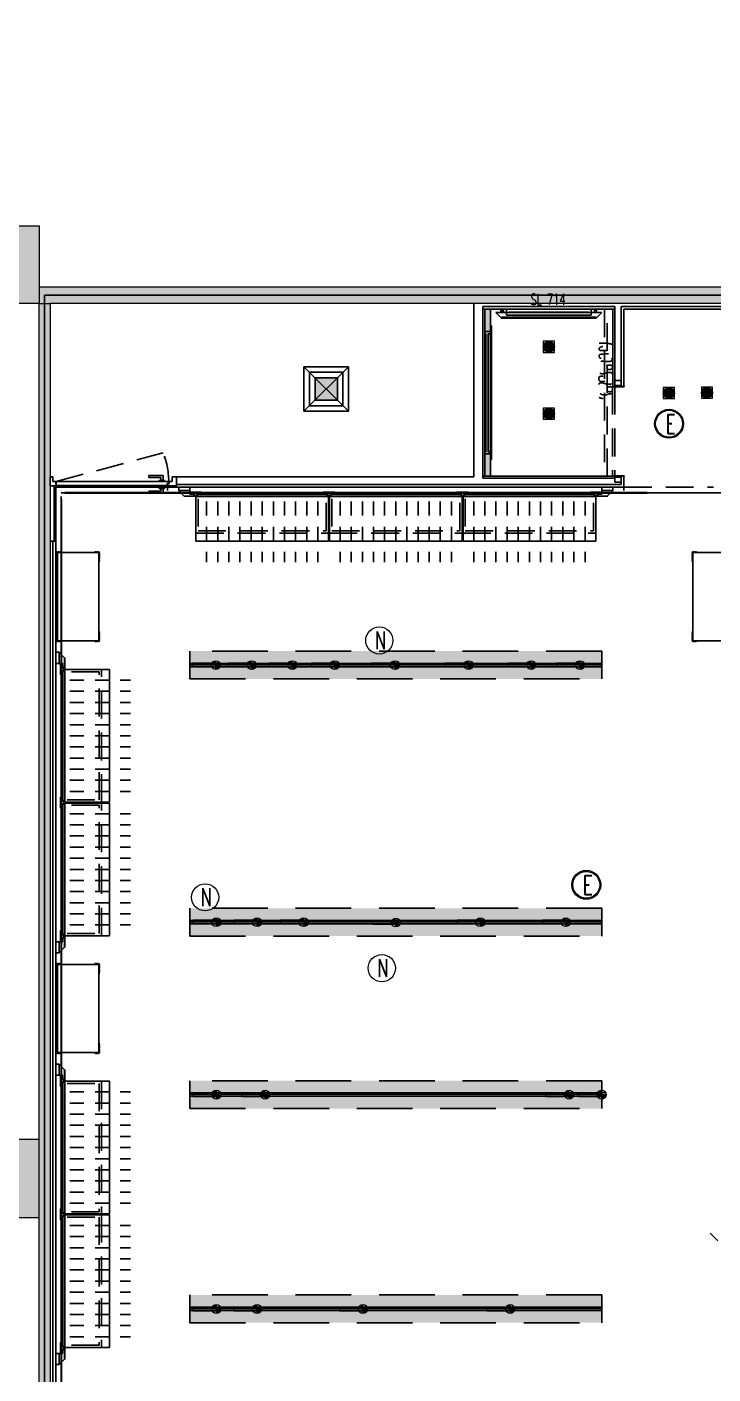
# Model space of a CAD drawing. Header units: millimetres. Extents: x 5896 to 6381, y 4295 to 4378.
# Drawn here: x 6093.37 to 6099.53, y 4301.59 to 4313.7 of the extents above; entities that cross this region are included whole.
import ezdxf

# ---------------------------------------------------------------- set-up
doc = ezdxf.new("R2010")
doc.units = ezdxf.units.MM
for name, pattern in [('DASHED', [0.75, 0.5, -0.25]), ('HIDDEN2', [0.1875, 0.125, -0.0625]), ('NASCOSTA', [0.375, 0.25, -0.125]), ('NASCOSTA2', [0.1875, 0.125, -0.0625]), ('PHANTOM2', [1.25, 0.625, -0.125, 0.125, -0.125, 0.125, -0.125]), ('PUNTO2', [0.125, 0, -0.125]), ('TRATTEGGIATA', [0.75, 0.5, -0.25])]:
    doc.linetypes.add(name, pattern=pattern)
for name, color, linetype in [('ax-arredo piani', 2, 'Continuous'), ('ax-arredo proiezioni', 1, 'NASCOSTA'), ('ax-arredo sez', 6, 'Continuous'), ('AX-proiez vestiti', 1, 'NASCOSTA2'), ('MERCHANDISING', 11, 'Continuous'), ('Pareti02', 3, 'Continuous'), ('piani-rossi', 1, 'Continuous'), ('proiezioni', 2, 'NASCOSTA'), ('sezioni 02', 3, 'Continuous'), ('tenda', 2, 'HIDDEN2'), ('Urban', 6, 'Continuous'), ('VITI', 1, 'Continuous')]:
    doc.layers.add(name, color=color, linetype=linetype)
for name, color, linetype, true_color in [('LD_beam', 7, 'DASHED', 0x7ec8c8), ('LD_track', 7, 'Continuous', 0x7ec8c8), ('PROIEZ-FASCIONE', 7, 'TRATTEGGIATA', 0xb4b08e)]:
    doc.layers.add(name, color=color, linetype=linetype, true_color=true_color)
doc.layers.add('LD_def-points', color=11, linetype='Continuous', lineweight=5, plot=False)
for name, color, linetype, lineweight, true_color in [('LD_light', 7, 'Continuous', 5, 0xf00000), ('LD_N', 7, 'Continuous', 9, 0x41c62a), ('R-HATCH', 7, 'Continuous', 9, 0xbababa), ('R-WALL', 7, 'Continuous', 9, 0xbababa)]:
    doc.layers.add(name, color=color, linetype=linetype, lineweight=lineweight, true_color=true_color)
doc.layers.add('R-BORDER', color=7, linetype='PHANTOM2', true_color=0xdb0000, plot=False)
doc.styles.add('SIMPLEX', font='SIMPLEX.SHX', dxfattribs={"width": 0.65})

# ---------------------------------------------------------------- blocks, each defined once
blk = doc.blocks.new('E2-6')
at = {"layer": 'LD_light'}
h = blk.add_hatch(color=256, dxfattribs=at)
h.dxf.hatch_style = 1
edge = h.paths.add_edge_path()
edge.add_arc((0, 0), 0.05, 0, 360)
blk.add_lwpolyline([(-0.05, -0.05), (0.05, -0.05), (0.05, 0.05), (-0.05, 0.05)], close=True, dxfattribs=at)
blk.add_circle((0, 0), 0.05, dxfattribs=at)
blk = doc.blocks.new('sp')
at = {"layer": 'LD_light'}
h = blk.add_hatch(color=256, dxfattribs=at)
h.dxf.hatch_style = 1
h.paths.add_polyline_path([(-6562.9, 2775.3, 1), (-6552.9, 2775.3, 1)])
blk.add_lwpolyline([(-6562.9, 2770.3), (-6552.9, 2770.3), (-6552.9, 2780.3), (-6562.9, 2780.3)], close=True, dxfattribs=at)
blk.add_circle((-6557.9, 2775.3), 5, dxfattribs=at)
blk = doc.blocks.new('ioo')
at = {"layer": 'LD_light', "elevation": 0}
blk.add_lwpolyline([(-3045, 2505), (-3067, 2505), (-3067, 2493), (-3045, 2493)], close=True, dxfattribs=at)
at = {"layer": 'LD_light', "ltscale": 0.1}
for radius in [11, 10]:
    blk.add_arc((-3056, 2506, 0), radius, 359.7956, 180.2044, dxfattribs=at)
blk = doc.blocks.new('e')
at = {"layer": 'LD_light', "color": 160, "true_color": 0x1a53ff}
for radius in [8.4, 7.78]:
    blk.add_circle((0, 0), radius, dxfattribs=at)
at = {"layer": 'LD_light', "color": 160, "true_color": 0x1a53ff, "style": 'SIMPLEX', "width": 0.65}
blk.add_text('E', height=11.01, dxfattribs=at).set_placement((-2.02, -5.7))
blk = doc.blocks.new('f')
at = {"layer": 'LD_light', "lineweight": 5, "ltscale": 0.5}
h = blk.add_hatch(color=256, dxfattribs=at)
h.dxf.hatch_style = 1
h.paths.add_polyline_path([(-4698.4, 3404.2, 0.414214), (-4702.4, 3400.2), (-4698.4, 3400.2)])
at = {"layer": 'LD_light', "lineweight": 5}
h = blk.add_hatch(color=256, dxfattribs=at)
h.dxf.hatch_style = 1
h.paths.add_polyline_path([(-4677.4, 3398.5), (-4677.4, 3401.8), (-4702.4, 3401.8), (-4702.4, 3398.5)])
at = {"layer": 'LD_light', "lineweight": 5, "ltscale": 0.5}
h = blk.add_hatch(color=256, dxfattribs=at)
h.dxf.hatch_style = 1
h.paths.add_polyline_path([(-4694.4, 3400.2), (-4698.4, 3400.2), (-4698.4, 3396.2, 0.414214)])
at = {"layer": 'LD_light', "lineweight": 5}
for p, q in [((-4698.4, 3404.2), (-4698.4, 3396.2)), ((-4702.4, 3400.2), (-4694.4, 3400.2))]:
    blk.add_line(p, q, dxfattribs=at)
blk.add_lwpolyline([(-4677.4, 3401.8), (-4702.4, 3401.8), (-4702.4, 3398.5), (-4677.4, 3398.5)], close=True, dxfattribs=at)
blk.add_circle((-4698.4, 3400.2), 4, dxfattribs=at)
blk.add_circle((-4698.4, 3400.2), 4, dxfattribs=at)
blk = doc.blocks.new('notturna')
at = {"layer": 'LD_N'}
blk.add_circle((21.1399, -17.0434), 0.084, dxfattribs=at)
at = {"layer": 'LD_N', "style": 'SIMPLEX', "width": 0.65}
blk.add_text('N', height=0.1101, dxfattribs=at).set_placement((21.1144, -17.0975))
blk = doc.blocks.new('bullone fianco')
at = {"layer": 'VITI'}
for p, q in [((0, 0.008), (-0.003, 0.008)), ((-0.003, 0), (-0.003, 0.007)), ((0, 0.006), (-0.003, 0.006)), ((0, 0.001), (-0.003, 0.001)), ((0, -0.001), (0, 0.008)), ((0, 0.007), (0, 0.008)), ((0, 0), (0, 0.007)), ((0, 0.007), (0, 0.007)), ((0, 0), (0, -0.001)), ((0, 0), (0, 0)), ((0, -0.001), (-0.003, -0.001))]:
    blk.add_line(p, q, dxfattribs=at)
for centre, radius, start, end in [((-0.001, 0.007), 0.00209, 147.1328, 212.8672), ((0.005, 0.004), 0.00787, 163.2213, 196.7787), ((-0.001, 0), 0.00209, 147.1328, 212.8672)]:
    blk.add_arc(centre, radius, start, end, dxfattribs=at)
blk = doc.blocks.new('112')
at = {"layer": 'R-HATCH', "ltscale": 10000}
h = blk.add_hatch(color=253, dxfattribs=at)
h.dxf.hatch_style = 1
h.paths.add_polyline_path([(6103.731, 4414.014), (6104.431, 4414.014), (6104.431, 4414.714), (6103.731, 4414.714)])
h.paths.add_polyline_path([(6104.431, 4422.412), (6104.431, 4423.112), (6103.731, 4423.112), (6103.731, 4422.412)])
h.paths.add_polyline_path([(6095.331, 4422.414), (6095.331, 4423.114), (6096.031, 4423.114), (6096.031, 4422.414)])
h.paths.add_polyline_path([(6096.031, 4414.014), (6096.031, 4414.714), (6095.331, 4414.714), (6095.331, 4414.014)])
h.paths.add_polyline_path([(6096.031, 4405.613), (6096.031, 4406.313), (6095.331, 4406.313), (6095.331, 4405.613)])
h.paths.add_polyline_path([(6087.631, 4405.804), (6087.631, 4406.504), (6086.931, 4406.504), (6086.931, 4405.804)])
h.paths.add_polyline_path([(6086.931, 4414.714), (6087.631, 4414.714), (6087.631, 4414.014), (6086.931, 4414.014)])
h = blk.add_hatch(color=253, dxfattribs=at)
h.dxf.hatch_style = 1
h.paths.add_polyline_path([(6094.181, 4414.476), (6095.331, 4414.476), (6095.331, 4414.716), (6093.941, 4414.716), (6093.941, 4414.164), (6087.631, 4414.164), (6087.631, 4414.014), (6093.941, 4414.014), (6093.941, 4411.826), (6096.031, 4411.826), (6096.031, 4414.014), (6095.791, 4414.014), (6095.791, 4412.066), (6094.181, 4412.066)])
h = blk.add_hatch(color=253, dxfattribs=at)
h.dxf.hatch_style = 1
h.paths.add_polyline_path([(6087.631, 4402.189), (6087.631, 4414.014), (6087.731, 4414.014), (6087.731, 4402.189)])
at = {"layer": 'ax-arredo piani', "color": 253}
for p, q in [((6091.696, 4413.814), (6091.693, 4413.814)), ((6091.693, 4413.814), (6091.693, 4412.614)), ((6091.696, 4412.614), (6091.696, 4413.814)), ((6091.693, 4413.764), (6091.636, 4413.764)), ((6091.636, 4413.764), (6091.636, 4413.744)), ((6091.636, 4413.744), (6091.646, 4413.744)), ((6091.646, 4413.744), (6091.646, 4412.684)), ((6091.666, 4412.684), (6091.666, 4413.744)), ((6091.666, 4413.744), (6091.693, 4413.744)), ((6091.693, 4413.744), (6091.693, 4413.764)), ((6091.646, 4412.684), (6091.636, 4412.684)), ((6091.636, 4412.684), (6091.636, 4412.664)), ((6091.693, 4412.684), (6091.666, 4412.684)), ((6091.693, 4412.664), (6091.693, 4412.684)), ((6091.636, 4412.664), (6091.693, 4412.664)), ((6091.693, 4412.614), (6091.696, 4412.614))]:
    blk.add_line(p, q, dxfattribs=at)
at = {"layer": 'ax-arredo piani', "color": 253, "elevation": 0}
for points in [[(6090.232, 4411.881), (6089.04, 4411.881), (6089.04, 4412.281), (6090.232, 4412.281)], [(6091.432, 4411.881), (6090.24, 4411.881), (6090.24, 4412.281), (6091.432, 4412.281)], [(6092.632, 4411.881), (6091.44, 4411.881), (6091.44, 4412.281), (6092.632, 4412.281)], [(6088.167, 4410.985), (6088.167, 4410.985), (6088.167, 4411.777), (6088.167, 4411.777), (6088.167, 4411.777), (6087.798, 4411.777), (6087.798, 4410.985), (6088.167, 4410.985)], [(6088.17, 4411.692), (6088.167, 4411.692), (6088.167, 4411.741), (6088.17, 4411.741)], [(6093.502, 4411.692), (6093.505, 4411.692), (6093.505, 4411.741), (6093.502, 4411.741)], [(6093.505, 4410.985), (6093.505, 4410.985), (6093.505, 4411.777), (6093.505, 4411.777), (6093.505, 4411.777), (6093.874, 4411.777), (6093.874, 4410.985), (6093.505, 4410.985)], [(6088.17, 4411.07), (6088.167, 4411.07), (6088.167, 4411.021), (6088.17, 4411.021)], [(6093.502, 4411.07), (6093.505, 4411.07), (6093.505, 4411.021), (6093.502, 4411.021)], [(6088.263, 4410.727), (6088.263, 4409.535), (6087.863, 4409.535), (6087.863, 4410.727)], [(6088.263, 4409.527), (6088.263, 4408.335), (6087.863, 4408.335), (6087.863, 4409.527)], [(6088.167, 4407.285), (6088.167, 4407.285), (6088.167, 4408.077), (6088.167, 4408.077), (6088.167, 4408.077), (6087.798, 4408.077), (6087.798, 4407.285), (6088.167, 4407.285)], [(6088.17, 4407.992), (6088.167, 4407.992), (6088.167, 4408.041), (6088.17, 4408.041)], [(6088.17, 4407.37), (6088.167, 4407.37), (6088.167, 4407.321), (6088.17, 4407.321)], [(6088.263, 4405.835), (6088.263, 4407.027), (6087.863, 4407.027), (6087.863, 4405.835)], [(6088.263, 4404.635), (6088.263, 4405.827), (6087.863, 4405.827), (6087.863, 4404.635)]]:
    blk.add_lwpolyline(points, close=True, dxfattribs=at)
at = {"layer": 'ax-arredo proiezioni', "color": 253}
for p, q in [((6092.711, 4413.964), (6092.711, 4412.464)), ((6092.736, 4413.964), (6092.711, 4413.964)), ((6092.736, 4412.464), (6092.736, 4413.964)), ((6092.711, 4412.464), (6092.736, 4412.464))]:
    blk.add_line(p, q, dxfattribs=at)
at = {"layer": 'ax-arredo proiezioni', "color": 253, "elevation": 0}
for points in [[(6089.04, 4412.261), (6089.04, 4411.953), (6090.232, 4411.953), (6090.232, 4412.261)], [(6089.06, 4412.261), (6089.06, 4411.973), (6090.212, 4411.973), (6090.212, 4412.261)], [(6090.24, 4412.261), (6090.24, 4411.953), (6091.432, 4411.953), (6091.432, 4412.261)], [(6090.26, 4412.261), (6090.26, 4411.973), (6091.412, 4411.973), (6091.412, 4412.261)], [(6091.44, 4412.261), (6091.44, 4411.953), (6092.632, 4411.953), (6092.632, 4412.261)], [(6091.46, 4412.261), (6091.46, 4411.973), (6092.612, 4411.973), (6092.612, 4412.261)], [(6087.883, 4409.535), (6088.192, 4409.535), (6088.192, 4410.727), (6087.883, 4410.727)], [(6087.883, 4409.555), (6088.172, 4409.555), (6088.172, 4410.707), (6087.883, 4410.707)], [(6087.883, 4408.335), (6088.192, 4408.335), (6088.192, 4409.527), (6087.883, 4409.527)], [(6087.883, 4408.355), (6088.172, 4408.355), (6088.172, 4409.507), (6087.883, 4409.507)], [(6087.883, 4407.027), (6088.192, 4407.027), (6088.192, 4405.835), (6087.883, 4405.835)], [(6087.883, 4407.007), (6088.172, 4407.007), (6088.172, 4405.855), (6087.883, 4405.855)], [(6087.883, 4405.827), (6088.192, 4405.827), (6088.192, 4404.635), (6087.883, 4404.635)], [(6087.883, 4405.807), (6088.172, 4405.807), (6088.172, 4404.655), (6087.883, 4404.655)]]:
    blk.add_lwpolyline(points, dxfattribs=at)
at = {"layer": 'ax-arredo sez', "color": 253}
for p, q in [((6091.786, 4413.884), (6091.736, 4413.934)), ((6091.736, 4413.934), (6091.831, 4413.934)), ((6092.636, 4413.892), (6091.786, 4413.892)), ((6091.786, 4413.892), (6091.786, 4413.884)), ((6091.787, 4413.891), (6091.788, 4413.892)), ((6091.787, 4413.885), (6091.787, 4413.891)), ((6091.788, 4413.892), (6092.634, 4413.892)), ((6091.831, 4413.934), (6091.831, 4413.964)), ((6092.591, 4413.934), (6091.831, 4413.934)), ((6091.831, 4413.934), (6091.831, 4413.91)), ((6091.831, 4413.91), (6092.591, 4413.91)), ((6092.591, 4413.934), (6092.591, 4413.964)), ((6092.591, 4413.91), (6092.591, 4413.934)), ((6092.591, 4413.934), (6092.686, 4413.934)), ((6092.634, 4413.892), (6092.635, 4413.891)), ((6092.635, 4413.891), (6092.635, 4413.885)), ((6092.686, 4413.934), (6092.636, 4413.884)), ((6092.636, 4413.884), (6092.636, 4413.892)), ((6091.788, 4413.884), (6091.787, 4413.885)), ((6092.634, 4413.884), (6091.788, 4413.884)), ((6092.635, 4413.885), (6092.634, 4413.884)), ((6092.83, 4413.27), (6092.783, 4413.27)), ((6092.783, 4413.27), (6092.783, 4413.267)), ((6092.783, 4413.267), (6092.833, 4413.267)), ((6092.847, 4413.273), (6092.83, 4413.273)), ((6092.83, 4413.273), (6092.83, 4413.27)), ((6092.833, 4413.267), (6092.833, 4413.27)), ((6092.833, 4413.27), (6092.847, 4413.27)), ((6092.838, 4413.267), (6092.838, 4413.27)), ((6092.838, 4413.27), (6092.889, 4413.27)), ((6092.889, 4413.267), (6092.838, 4413.267)), ((6092.847, 4413.27), (6092.847, 4413.273)), ((6092.889, 4413.27), (6092.889, 4413.267)), ((6092.783, 4412.464), (6092.783, 4412.467)), ((6092.783, 4412.467), (6092.833, 4412.467)), ((6092.83, 4412.464), (6092.783, 4412.464)), ((6092.83, 4412.461), (6092.83, 4412.464)), ((6092.847, 4412.461), (6092.83, 4412.461)), ((6092.833, 4412.467), (6092.833, 4412.464)), ((6092.833, 4412.464), (6092.847, 4412.464)), ((6092.838, 4412.467), (6092.838, 4412.464)), ((6092.889, 4412.467), (6092.838, 4412.467)), ((6092.838, 4412.464), (6092.889, 4412.464)), ((6092.847, 4412.464), (6092.847, 4412.461)), ((6092.889, 4412.464), (6092.889, 4412.467)), ((6087.766, 4411.881), (6087.766, 4412.376)), ((6087.781, 4411.881), (6087.781, 4412.376)), ((6088.781, 4412.379), (6087.786, 4412.379)), ((6087.786, 4412.379), (6087.786, 4412.364)), ((6087.786, 4412.364), (6088.781, 4412.364)), ((6088.781, 4412.364), (6088.781, 4412.379))]:
    blk.add_line(p, q, dxfattribs=at)
at = {"layer": 'ax-arredo sez', "color": 253, "elevation": 0}
for points in [[(6088.886, 4412.334), (6088.936, 4412.284), (6089.032, 4412.284), (6089.032, 4412.288), (6089.021, 4412.288), (6089.021, 4412.303), (6088.986, 4412.303), (6088.986, 4412.334), (6088.886, 4412.334), (6088.886, 4412.334)], [(6092.786, 4412.334), (6092.736, 4412.284), (6092.64, 4412.284), (6092.64, 4412.288), (6092.651, 4412.288), (6092.651, 4412.303), (6092.686, 4412.303), (6092.686, 4412.334), (6092.786, 4412.334), (6092.786, 4412.334)], [(6090.221, 4412.288), (6090.221, 4412.303), (6089.051, 4412.303), (6089.051, 4412.288), (6089.04, 4412.288), (6089.04, 4412.284), (6090.232, 4412.284), (6090.232, 4412.288), (6090.221, 4412.288)], [(6091.421, 4412.288), (6091.421, 4412.303), (6090.251, 4412.303), (6090.251, 4412.288), (6090.24, 4412.288), (6090.24, 4412.284), (6091.432, 4412.284), (6091.432, 4412.288), (6091.421, 4412.288)], [(6092.621, 4412.288), (6092.621, 4412.303), (6091.451, 4412.303), (6091.451, 4412.288), (6091.44, 4412.288), (6091.44, 4412.284), (6092.632, 4412.284), (6092.632, 4412.288), (6092.621, 4412.288)], [(6087.784, 4411.741), (6087.781, 4411.741), (6087.781, 4411.781), (6087.821, 4411.781), (6087.821, 4411.778), (6087.784, 4411.778), (6087.784, 4411.741)], [(6088.168, 4411.741), (6088.171, 4411.741), (6088.171, 4411.781), (6088.131, 4411.781), (6088.131, 4411.778), (6088.168, 4411.778), (6088.168, 4411.741)], [(6093.504, 4411.741), (6093.501, 4411.741), (6093.501, 4411.781), (6093.541, 4411.781), (6093.541, 4411.778), (6093.504, 4411.778), (6093.504, 4411.741)], [(6087.784, 4411.021), (6087.781, 4411.021), (6087.781, 4410.981), (6087.821, 4410.981), (6087.821, 4410.984), (6087.784, 4410.984), (6087.784, 4411.021)], [(6088.168, 4411.021), (6088.171, 4411.021), (6088.171, 4410.981), (6088.131, 4410.981), (6088.131, 4410.984), (6088.168, 4410.984), (6088.168, 4411.021)], [(6093.504, 4411.021), (6093.501, 4411.021), (6093.501, 4410.981), (6093.541, 4410.981), (6093.541, 4410.984), (6093.504, 4410.984), (6093.504, 4411.021)], [(6087.811, 4410.881), (6087.861, 4410.831), (6087.861, 4410.735), (6087.857, 4410.735), (6087.857, 4410.746), (6087.842, 4410.746), (6087.842, 4410.781), (6087.811, 4410.781), (6087.811, 4410.881), (6087.811, 4410.881)], [(6087.857, 4410.716), (6087.842, 4410.716), (6087.842, 4409.546), (6087.857, 4409.546), (6087.857, 4409.535), (6087.861, 4409.535), (6087.861, 4410.727), (6087.857, 4410.727), (6087.857, 4410.716)], [(6087.857, 4409.516), (6087.842, 4409.516), (6087.842, 4408.346), (6087.857, 4408.346), (6087.857, 4408.335), (6087.861, 4408.335), (6087.861, 4409.527), (6087.857, 4409.527), (6087.857, 4409.516)], [(6087.811, 4408.181), (6087.861, 4408.231), (6087.861, 4408.327), (6087.857, 4408.327), (6087.857, 4408.316), (6087.842, 4408.316), (6087.842, 4408.281), (6087.811, 4408.281), (6087.811, 4408.181), (6087.811, 4408.181)], [(6087.784, 4408.041), (6087.781, 4408.041), (6087.781, 4408.081), (6087.821, 4408.081), (6087.821, 4408.078), (6087.784, 4408.078), (6087.784, 4408.041)], [(6088.168, 4408.041), (6088.171, 4408.041), (6088.171, 4408.081), (6088.131, 4408.081), (6088.131, 4408.078), (6088.168, 4408.078), (6088.168, 4408.041)], [(6087.784, 4407.321), (6087.781, 4407.321), (6087.781, 4407.281), (6087.821, 4407.281), (6087.821, 4407.284), (6087.784, 4407.284), (6087.784, 4407.321)], [(6088.168, 4407.321), (6088.171, 4407.321), (6088.171, 4407.281), (6088.131, 4407.281), (6088.131, 4407.284), (6088.168, 4407.284), (6088.168, 4407.321)], [(6087.811, 4407.181), (6087.861, 4407.131), (6087.861, 4407.035), (6087.857, 4407.035), (6087.857, 4407.046), (6087.842, 4407.046), (6087.842, 4407.081), (6087.811, 4407.081), (6087.811, 4407.181), (6087.811, 4407.181)], [(6087.857, 4405.846), (6087.842, 4405.846), (6087.842, 4407.016), (6087.857, 4407.016), (6087.857, 4407.027), (6087.861, 4407.027), (6087.861, 4405.835), (6087.857, 4405.835), (6087.857, 4405.846)], [(6087.857, 4404.646), (6087.842, 4404.646), (6087.842, 4405.816), (6087.857, 4405.816), (6087.857, 4405.827), (6087.861, 4405.827), (6087.861, 4404.635), (6087.857, 4404.635), (6087.857, 4404.646)], [(6087.811, 4404.481), (6087.861, 4404.531), (6087.861, 4404.627), (6087.857, 4404.627), (6087.857, 4404.616), (6087.842, 4404.616), (6087.842, 4404.581), (6087.811, 4404.581), (6087.811, 4404.481), (6087.811, 4404.481)]]:
    blk.add_lwpolyline(points, dxfattribs=at)
for points in [[(6088.986, 4412.318), (6089.086, 4412.318), (6089.086, 4412.321), (6088.986, 4412.321)], [(6088.986, 4412.318), (6089.021, 4412.318), (6089.021, 4412.303), (6088.986, 4412.303)], [(6089.021, 4412.288), (6089.051, 4412.288), (6089.051, 4412.318), (6089.021, 4412.318)], [(6089.051, 4412.303), (6089.086, 4412.303), (6089.086, 4412.318), (6089.051, 4412.318)], [(6090.186, 4412.318), (6090.286, 4412.318), (6090.286, 4412.321), (6090.186, 4412.321)], [(6090.186, 4412.318), (6090.221, 4412.318), (6090.221, 4412.303), (6090.186, 4412.303)], [(6090.221, 4412.288), (6090.251, 4412.288), (6090.251, 4412.318), (6090.221, 4412.318)], [(6090.251, 4412.303), (6090.286, 4412.303), (6090.286, 4412.318), (6090.251, 4412.318)], [(6091.386, 4412.318), (6091.486, 4412.318), (6091.486, 4412.321), (6091.386, 4412.321)], [(6091.386, 4412.318), (6091.421, 4412.318), (6091.421, 4412.303), (6091.386, 4412.303)], [(6091.421, 4412.288), (6091.451, 4412.288), (6091.451, 4412.318), (6091.421, 4412.318)], [(6091.451, 4412.303), (6091.486, 4412.303), (6091.486, 4412.318), (6091.451, 4412.318)], [(6092.586, 4412.318), (6092.686, 4412.318), (6092.686, 4412.321), (6092.586, 4412.321)], [(6092.586, 4412.318), (6092.621, 4412.318), (6092.621, 4412.303), (6092.586, 4412.303)], [(6092.621, 4412.288), (6092.651, 4412.288), (6092.651, 4412.318), (6092.621, 4412.318)], [(6092.651, 4412.303), (6092.686, 4412.303), (6092.686, 4412.318), (6092.651, 4412.318)], [(6088.936, 4412.284), (6089.032, 4412.284), (6089.032, 4412.283), (6088.936, 4412.283)], [(6089.024, 4412.291), (6089.048, 4412.291), (6089.048, 4412.315), (6089.024, 4412.315)], [(6090.232, 4412.284), (6089.04, 4412.284), (6089.04, 4412.283), (6090.232, 4412.283)], [(6090.224, 4412.291), (6090.248, 4412.291), (6090.248, 4412.315), (6090.224, 4412.315)], [(6091.432, 4412.284), (6090.24, 4412.284), (6090.24, 4412.283), (6091.432, 4412.283)], [(6091.424, 4412.291), (6091.448, 4412.291), (6091.448, 4412.315), (6091.424, 4412.315)], [(6092.632, 4412.284), (6091.44, 4412.284), (6091.44, 4412.283), (6092.632, 4412.283)], [(6092.624, 4412.291), (6092.648, 4412.291), (6092.648, 4412.315), (6092.624, 4412.315)], [(6092.736, 4412.284), (6092.64, 4412.284), (6092.64, 4412.283), (6092.736, 4412.283)], [(6087.797, 4410.984), (6087.784, 4410.984), (6087.784, 4411.778), (6087.797, 4411.778)], [(6087.827, 4410.681), (6087.827, 4410.781), (6087.824, 4410.781), (6087.824, 4410.681)], [(6087.827, 4410.681), (6087.827, 4410.781), (6087.824, 4410.781), (6087.824, 4410.681)], [(6087.842, 4410.746), (6087.842, 4410.781), (6087.827, 4410.781), (6087.827, 4410.746)], [(6087.842, 4410.746), (6087.842, 4410.781), (6087.827, 4410.781), (6087.827, 4410.746)], [(6087.857, 4410.716), (6087.857, 4410.746), (6087.827, 4410.746), (6087.827, 4410.716)], [(6087.857, 4410.716), (6087.857, 4410.746), (6087.827, 4410.746), (6087.827, 4410.716)], [(6087.854, 4410.719), (6087.854, 4410.743), (6087.83, 4410.743), (6087.83, 4410.719)], [(6087.854, 4410.719), (6087.854, 4410.743), (6087.83, 4410.743), (6087.83, 4410.719)], [(6087.861, 4410.831), (6087.861, 4410.735), (6087.862, 4410.735), (6087.862, 4410.831)], [(6087.827, 4410.681), (6087.827, 4410.716), (6087.842, 4410.716), (6087.842, 4410.681)], [(6087.827, 4410.681), (6087.827, 4410.716), (6087.842, 4410.716), (6087.842, 4410.681)], [(6087.861, 4410.727), (6087.861, 4409.535), (6087.862, 4409.535), (6087.862, 4410.727)], [(6087.827, 4409.481), (6087.827, 4409.581), (6087.824, 4409.581), (6087.824, 4409.481)], [(6087.842, 4409.546), (6087.842, 4409.581), (6087.827, 4409.581), (6087.827, 4409.546)], [(6087.857, 4409.516), (6087.857, 4409.546), (6087.827, 4409.546), (6087.827, 4409.516)], [(6087.854, 4409.519), (6087.854, 4409.543), (6087.83, 4409.543), (6087.83, 4409.519)], [(6087.827, 4409.481), (6087.827, 4409.516), (6087.842, 4409.516), (6087.842, 4409.481)], [(6087.861, 4409.527), (6087.861, 4408.335), (6087.862, 4408.335), (6087.862, 4409.527)], [(6087.827, 4408.281), (6087.827, 4408.381), (6087.824, 4408.381), (6087.824, 4408.281)], [(6087.842, 4408.346), (6087.842, 4408.381), (6087.827, 4408.381), (6087.827, 4408.346)], [(6087.857, 4408.316), (6087.857, 4408.346), (6087.827, 4408.346), (6087.827, 4408.316)], [(6087.854, 4408.319), (6087.854, 4408.343), (6087.83, 4408.343), (6087.83, 4408.319)], [(6087.861, 4408.231), (6087.861, 4408.327), (6087.862, 4408.327), (6087.862, 4408.231)], [(6087.827, 4408.281), (6087.827, 4408.316), (6087.842, 4408.316), (6087.842, 4408.281)], [(6087.797, 4407.284), (6087.784, 4407.284), (6087.784, 4408.078), (6087.797, 4408.078)], [(6087.861, 4407.131), (6087.861, 4407.035), (6087.862, 4407.035), (6087.862, 4407.131)], [(6087.827, 4407.081), (6087.827, 4406.981), (6087.824, 4406.981), (6087.824, 4407.081)], [(6087.827, 4407.081), (6087.827, 4407.046), (6087.842, 4407.046), (6087.842, 4407.081)], [(6087.857, 4407.046), (6087.857, 4407.016), (6087.827, 4407.016), (6087.827, 4407.046)], [(6087.842, 4407.016), (6087.842, 4406.981), (6087.827, 4406.981), (6087.827, 4407.016)], [(6087.854, 4407.043), (6087.854, 4407.019), (6087.83, 4407.019), (6087.83, 4407.043)], [(6087.861, 4405.835), (6087.861, 4407.027), (6087.862, 4407.027), (6087.862, 4405.835)], [(6087.827, 4405.881), (6087.827, 4405.781), (6087.824, 4405.781), (6087.824, 4405.881)], [(6087.827, 4405.881), (6087.827, 4405.846), (6087.842, 4405.846), (6087.842, 4405.881)], [(6087.857, 4405.846), (6087.857, 4405.816), (6087.827, 4405.816), (6087.827, 4405.846)], [(6087.842, 4405.816), (6087.842, 4405.781), (6087.827, 4405.781), (6087.827, 4405.816)], [(6087.854, 4405.843), (6087.854, 4405.819), (6087.83, 4405.819), (6087.83, 4405.843)], [(6087.861, 4404.635), (6087.861, 4405.827), (6087.862, 4405.827), (6087.862, 4404.635)], [(6087.827, 4404.681), (6087.827, 4404.581), (6087.824, 4404.581), (6087.824, 4404.681)], [(6087.827, 4404.681), (6087.827, 4404.581), (6087.824, 4404.581), (6087.824, 4404.681)], [(6087.827, 4404.681), (6087.827, 4404.646), (6087.842, 4404.646), (6087.842, 4404.681)], [(6087.827, 4404.681), (6087.827, 4404.646), (6087.842, 4404.646), (6087.842, 4404.681)], [(6087.857, 4404.646), (6087.857, 4404.616), (6087.827, 4404.616), (6087.827, 4404.646)], [(6087.857, 4404.646), (6087.857, 4404.616), (6087.827, 4404.616), (6087.827, 4404.646)], [(6087.842, 4404.616), (6087.842, 4404.581), (6087.827, 4404.581), (6087.827, 4404.616)], [(6087.842, 4404.616), (6087.842, 4404.581), (6087.827, 4404.581), (6087.827, 4404.616)], [(6087.854, 4404.643), (6087.854, 4404.619), (6087.83, 4404.619), (6087.83, 4404.643)], [(6087.854, 4404.643), (6087.854, 4404.619), (6087.83, 4404.619), (6087.83, 4404.643)], [(6087.861, 4404.531), (6087.861, 4404.627), (6087.862, 4404.627), (6087.862, 4404.531)]]:
    blk.add_lwpolyline(points, close=True, dxfattribs=at)
at = {"layer": 'AX-proiez vestiti', "color": 253}
for p, q in [((6089.136, 4412.235), (6089.136, 4411.69)), ((6089.236, 4412.235), (6089.236, 4411.69)), ((6089.336, 4412.235), (6089.336, 4411.69)), ((6089.436, 4412.235), (6089.436, 4411.69)), ((6089.536, 4412.235), (6089.536, 4411.69)), ((6089.636, 4412.235), (6089.636, 4411.69)), ((6089.736, 4412.235), (6089.736, 4411.69)), ((6089.836, 4412.235), (6089.836, 4411.69)), ((6089.936, 4412.235), (6089.936, 4411.69)), ((6090.036, 4412.235), (6090.036, 4411.69)), ((6090.136, 4412.235), (6090.136, 4411.69)), ((6090.336, 4412.235), (6090.336, 4411.69)), ((6090.436, 4412.235), (6090.436, 4411.69)), ((6090.536, 4412.235), (6090.536, 4411.69)), ((6090.636, 4412.235), (6090.636, 4411.69)), ((6090.736, 4412.235), (6090.736, 4411.69)), ((6090.836, 4412.235), (6090.836, 4411.69)), ((6090.936, 4412.235), (6090.936, 4411.69)), ((6091.036, 4412.235), (6091.036, 4411.69)), ((6091.136, 4412.235), (6091.136, 4411.69)), ((6091.236, 4412.235), (6091.236, 4411.69)), ((6091.336, 4412.235), (6091.336, 4411.69)), ((6091.536, 4412.235), (6091.536, 4411.69)), ((6091.636, 4412.235), (6091.636, 4411.69)), ((6091.736, 4412.235), (6091.736, 4411.69)), ((6091.836, 4412.235), (6091.836, 4411.69)), ((6091.936, 4412.235), (6091.936, 4411.69)), ((6092.036, 4412.235), (6092.036, 4411.69)), ((6092.136, 4412.235), (6092.136, 4411.69)), ((6092.236, 4412.235), (6092.236, 4411.69)), ((6092.336, 4412.235), (6092.336, 4411.69)), ((6092.436, 4412.235), (6092.436, 4411.69)), ((6092.536, 4412.235), (6092.536, 4411.69)), ((6087.909, 4410.631), (6088.454, 4410.631)), ((6087.909, 4410.531), (6088.454, 4410.531)), ((6087.909, 4410.431), (6088.454, 4410.431)), ((6087.909, 4410.331), (6088.454, 4410.331)), ((6087.909, 4410.231), (6088.454, 4410.231)), ((6087.909, 4410.131), (6088.454, 4410.131)), ((6087.909, 4410.031), (6088.454, 4410.031)), ((6087.909, 4409.931), (6088.454, 4409.931)), ((6087.909, 4409.831), (6088.454, 4409.831)), ((6087.909, 4409.731), (6088.454, 4409.731)), ((6087.909, 4409.631), (6088.454, 4409.631)), ((6087.909, 4409.431), (6088.454, 4409.431)), ((6087.909, 4409.331), (6088.454, 4409.331)), ((6087.909, 4409.231), (6088.454, 4409.231)), ((6087.909, 4409.131), (6088.454, 4409.131)), ((6087.909, 4409.031), (6088.454, 4409.031)), ((6087.909, 4408.931), (6088.454, 4408.931)), ((6087.909, 4408.831), (6088.454, 4408.831)), ((6087.909, 4408.731), (6088.454, 4408.731)), ((6087.909, 4408.631), (6088.454, 4408.631)), ((6087.909, 4408.531), (6088.454, 4408.531)), ((6087.909, 4408.431), (6088.454, 4408.431)), ((6087.909, 4406.931), (6088.454, 4406.931)), ((6087.909, 4406.831), (6088.454, 4406.831)), ((6087.909, 4406.731), (6088.454, 4406.731)), ((6087.909, 4406.631), (6088.454, 4406.631)), ((6087.909, 4406.531), (6088.454, 4406.531)), ((6087.909, 4406.431), (6088.454, 4406.431)), ((6087.909, 4406.331), (6088.454, 4406.331)), ((6087.909, 4406.231), (6088.454, 4406.231)), ((6087.909, 4406.131), (6088.454, 4406.131)), ((6087.909, 4406.031), (6088.454, 4406.031)), ((6087.909, 4405.931), (6088.454, 4405.931)), ((6087.909, 4405.731), (6088.454, 4405.731)), ((6094.047, 4405.277), (6093.661, 4405.661)), ((6087.909, 4405.631), (6088.454, 4405.631)), ((6087.909, 4405.531), (6088.454, 4405.531)), ((6087.909, 4405.431), (6088.454, 4405.431)), ((6087.909, 4405.331), (6088.454, 4405.331)), ((6087.909, 4405.231), (6088.454, 4405.231)), ((6087.909, 4405.131), (6088.454, 4405.131)), ((6087.909, 4405.031), (6088.454, 4405.031)), ((6087.909, 4404.931), (6088.454, 4404.931)), ((6087.909, 4404.831), (6088.454, 4404.831)), ((6087.909, 4404.731), (6088.454, 4404.731))]:
    blk.add_line(p, q, dxfattribs=at)
at = {"layer": 'DEFPOINTS', "color": 253}
for p, q in [((6088.786, 4412.334), (6088.786, 4412.364)), ((6088.886, 4412.334), (6088.886, 4412.364)), ((6088.986, 4412.334), (6088.986, 4412.364)), ((6092.686, 4412.334), (6092.686, 4412.364)), ((6092.786, 4412.334), (6092.786, 4412.364)), ((6092.886, 4412.334), (6092.886, 4412.364)), ((6087.811, 4410.981), (6087.781, 4410.981)), ((6087.811, 4410.881), (6087.781, 4410.881)), ((6087.811, 4410.781), (6087.781, 4410.781)), ((6087.811, 4408.281), (6087.781, 4408.281)), ((6087.811, 4408.181), (6087.781, 4408.181)), ((6087.811, 4408.081), (6087.781, 4408.081)), ((6087.811, 4407.281), (6087.781, 4407.281)), ((6087.811, 4407.181), (6087.781, 4407.181)), ((6087.811, 4407.081), (6087.781, 4407.081)), ((6087.811, 4404.581), (6087.781, 4404.581)), ((6087.811, 4404.481), (6087.781, 4404.481))]:
    blk.add_line(p, q, dxfattribs=at)
at = {"layer": 'Pareti02', "color": 253}
for p, q in [((6091.536, 4412.459), (6091.536, 4414.014)), ((6092.805, 4413.989), (6091.617, 4413.989)), ((6091.617, 4413.964), (6091.617, 4413.989)), ((6092.805, 4413.964), (6091.617, 4413.964)), ((6092.805, 4413.964), (6092.805, 4413.989)), ((6093.941, 4413.989), (6092.861, 4413.989)), ((6092.861, 4413.989), (6092.861, 4413.27)), ((6092.861, 4413.964), (6092.861, 4413.989)), ((6093.941, 4413.964), (6092.886, 4413.964)), ((6092.886, 4413.964), (6092.886, 4413.27)), ((6088.831, 4412.459), (6088.866, 4412.459)), ((6088.866, 4412.459), (6091.536, 4412.459)), ((6092.747, 4412.445), (6092.805, 4412.445)), ((6092.861, 4412.389), (6092.861, 4412.464)), ((6092.886, 4412.364), (6092.886, 4412.464)), ((6092.886, 4412.364), (6092.886, 4412.464)), ((6088.786, 4412.376), (6088.786, 4412.364)), ((6092.886, 4412.364), (6088.786, 4412.364)), ((6092.861, 4412.389), (6088.866, 4412.389)), ((6087.781, 4411.881), (6087.731, 4411.881)), ((6087.756, 4403.481), (6087.756, 4411.881)), ((6087.781, 4403.481), (6087.781, 4411.881))]:
    blk.add_line(p, q, dxfattribs=at)
at = {"layer": 'piani-rossi', "color": 253}
for p, q in [((6088.618, 4412.452), (6088.618, 4412.47)), ((6088.618, 4412.47), (6088.745, 4412.47)), ((6088.724, 4412.452), (6088.618, 4412.452)), ((6088.724, 4412.426), (6088.724, 4412.452)), ((6088.745, 4412.47), (6088.745, 4412.426)), ((6088.724, 4412.328), (6088.618, 4412.328)), ((6088.618, 4412.328), (6088.618, 4412.31)), ((6088.757, 4412.426), (6088.71, 4412.426)), ((6088.71, 4412.426), (6088.71, 4412.416)), ((6088.71, 4412.416), (6088.757, 4412.416)), ((6088.71, 4412.354), (6088.71, 4412.364)), ((6088.71, 4412.364), (6088.757, 4412.364)), ((6088.757, 4412.354), (6088.71, 4412.354)), ((6088.745, 4412.426), (6088.724, 4412.426)), ((6088.745, 4412.354), (6088.724, 4412.354)), ((6088.724, 4412.354), (6088.724, 4412.328)), ((6088.745, 4412.31), (6088.745, 4412.354)), ((6088.757, 4412.416), (6088.757, 4412.426)), ((6088.757, 4412.364), (6088.757, 4412.354)), ((6088.618, 4412.31), (6088.745, 4412.31))]:
    blk.add_line(p, q, dxfattribs=at)
at = {"layer": 'PROIEZ-FASCIONE', "color": 253}
for p, q in [((6087.831, 4403.531), (6087.831, 4412.314)), ((6087.831, 4412.314), (6093.841, 4412.314))]:
    blk.add_line(p, q, dxfattribs=at)
at = {"layer": 'proiezioni', "color": 253}
for p, q in [((6092.783, 4413.267), (6092.783, 4412.467)), ((6092.803, 4413.267), (6092.803, 4412.467)), ((6087.786, 4412.416), (6088.747, 4412.673)), ((6092.783, 4412.467), (6092.783, 4412.49)), ((6092.803, 4412.467), (6092.803, 4412.49)), ((6092.886, 4412.364), (6093.691, 4412.364))]:
    blk.add_line(p, q, dxfattribs=at)
blk.add_arc((6088.091, 4412.416), 0.705, 358.5368, 21.3369, dxfattribs=at)
at = {"layer": 'R-BORDER', "color": 253, "ltscale": 10000}
for p, q in [((6094.061, 4414.089), (6087.681, 4414.089)), ((6087.681, 4414.089), (6087.681, 4402.189))]:
    blk.add_line(p, q, dxfattribs=at)
at = {"layer": 'R-WALL', "color": 253, "ltscale": 10000}
for p, q in [((6086.931, 4414.714), (6087.631, 4414.714)), ((6087.631, 4414.714), (6087.631, 4414.014)), ((6087.631, 4414.164), (6093.941, 4414.164)), ((6087.631, 4414.014), (6086.931, 4414.014)), ((6087.631, 4402.189), (6087.631, 4414.014)), ((6087.631, 4414.014), (6087.731, 4414.014)), ((6093.941, 4414.014), (6087.731, 4414.014)), ((6087.731, 4414.014), (6087.731, 4402.189)), ((6087.631, 4406.504), (6086.931, 4406.504)), ((6087.631, 4405.804), (6087.631, 4406.504)), ((6086.931, 4405.804), (6087.631, 4405.804))]:
    blk.add_line(p, q, dxfattribs=at)
at = {"layer": 'sezioni 02', "color": 253}
for p, q in [((6092.805, 4413.323), (6092.805, 4413.28)), ((6092.861, 4413.323), (6092.805, 4413.323)), ((6092.861, 4413.28), (6092.861, 4413.323)), ((6092.805, 4413.28), (6092.861, 4413.28)), ((6087.756, 4412.459), (6087.731, 4412.459)), ((6087.731, 4412.459), (6087.731, 4412.376)), ((6087.756, 4412.416), (6087.756, 4412.459)), ((6088.826, 4412.416), (6088.826, 4412.459)), ((6088.826, 4412.459), (6088.866, 4412.459)), ((6088.866, 4412.459), (6088.866, 4412.376)), ((6092.805, 4412.41), (6092.805, 4412.454)), ((6092.805, 4412.454), (6092.861, 4412.454)), ((6092.861, 4412.454), (6092.861, 4412.41)), ((6087.731, 4412.376), (6087.781, 4412.376)), ((6087.781, 4412.416), (6087.756, 4412.416)), ((6087.781, 4412.376), (6087.781, 4412.416)), ((6088.796, 4412.416), (6087.786, 4412.416)), ((6087.786, 4412.416), (6087.786, 4412.379)), ((6087.786, 4412.379), (6088.781, 4412.379)), ((6088.781, 4412.379), (6088.783, 4412.398)), ((6088.781, 4412.379), (6088.781, 4412.379)), ((6088.783, 4412.398), (6088.796, 4412.398)), ((6088.786, 4412.376), (6088.788, 4412.396)), ((6088.866, 4412.376), (6088.786, 4412.376)), ((6088.786, 4412.376), (6088.786, 4412.376)), ((6088.786, 4412.376), (6088.786, 4412.376)), ((6088.788, 4412.396), (6088.801, 4412.396)), ((6088.796, 4412.398), (6088.796, 4412.416)), ((6088.801, 4412.396), (6088.801, 4412.416)), ((6088.801, 4412.416), (6088.826, 4412.416)), ((6092.861, 4412.41), (6092.805, 4412.41))]:
    blk.add_line(p, q, dxfattribs=at)
at = {"layer": 'tenda', "color": 253}
blk.add_spline([(6092.662, 4413.658), (6092.774, 4413.651), (6092.781, 4413.648), (6092.779, 4413.631), (6092.726, 4413.625), (6092.671, 4413.62), (6092.663, 4413.609), (6092.665, 4413.599), (6092.699, 4413.594), (6092.747, 4413.592), (6092.782, 4413.586), (6092.774, 4413.566), (6092.74, 4413.563), (6092.697, 4413.561), (6092.663, 4413.55), (6092.665, 4413.531), (6092.71, 4413.528), (6092.776, 4413.524), (6092.779, 4413.504), (6092.752, 4413.494), (6092.718, 4413.495), (6092.667, 4413.486), (6092.665, 4413.473), (6092.745, 4413.461), (6092.78, 4413.453), (6092.779, 4413.432), (6092.739, 4413.422), (6092.69, 4413.424), (6092.663, 4413.417), (6092.667, 4413.395), (6092.737, 4413.393), (6092.779, 4413.388), (6092.78, 4413.367), (6092.744, 4413.355), (6092.705, 4413.36), (6092.662, 4413.354), (6092.664, 4413.324), (6092.734, 4413.325), (6092.78, 4413.321), (6092.78, 4413.3), (6092.736, 4413.292), (6092.71, 4413.297), (6092.665, 4413.298), (6092.662, 4413.269), (6092.701, 4413.259), (6092.741, 4413.264), (6092.776, 4413.265), (6092.783, 4413.239), (6092.774, 4413.226), (6092.735, 4413.227), (6092.701, 4413.238), (6092.67, 4413.235), (6092.663, 4413.229), (6092.696, 4413.195), (6092.739, 4413.199), (6092.78, 4413.199), (6092.782, 4413.176), (6092.758, 4413.164), (6092.72, 4413.162), (6092.692, 4413.163), (6092.666, 4413.17), (6092.664, 4413.172)], degree=3, dxfattribs=at)
at = {"layer": 'Urban', "color": 253}
for p, q in [((6091.636, 4413.964), (6091.617, 4413.964)), ((6091.617, 4413.964), (6091.617, 4412.464)), ((6091.636, 4412.464), (6091.636, 4413.964)), ((6092.786, 4413.964), (6092.786, 4413.27)), ((6092.805, 4413.964), (6092.786, 4413.964)), ((6092.805, 4413.27), (6092.805, 4413.964)), ((6092.786, 4413.27), (6092.805, 4413.27)), ((6091.617, 4412.445), (6091.617, 4412.464)), ((6091.617, 4412.464), (6092.805, 4412.464)), ((6091.617, 4412.464), (6091.636, 4412.464)), ((6092.805, 4412.445), (6091.617, 4412.445)), ((6092.747, 4412.464), (6092.805, 4412.464)), ((6092.805, 4412.445), (6092.747, 4412.445)), ((6092.805, 4412.464), (6092.805, 4412.445)), ((6092.805, 4412.464), (6092.805, 4412.445))]:
    blk.add_line(p, q, dxfattribs=at)
at = {"layer": 'VITI', "color": 253, "elevation": 0}
for points in [[(6087.821, 4411.782), (6087.821, 4411.781), (6087.781, 4411.781), (6087.781, 4411.782)], [(6087.821, 4410.981), (6087.821, 4410.98), (6087.781, 4410.98), (6087.781, 4410.981)], [(6087.821, 4408.082), (6087.821, 4408.081), (6087.781, 4408.081), (6087.781, 4408.082)], [(6087.821, 4407.281), (6087.821, 4407.28), (6087.781, 4407.28), (6087.781, 4407.281)]]:
    blk.add_lwpolyline(points, close=True, dxfattribs=at)
for points in [[(6088.131, 4411.781), (6088.131, 4411.782), (6088.172, 4411.782), (6088.172, 4411.692), (6088.171, 4411.692), (6088.171, 4411.781), (6088.131, 4411.781)], [(6093.541, 4411.781), (6093.541, 4411.782), (6093.5, 4411.782), (6093.5, 4411.692), (6093.501, 4411.692), (6093.501, 4411.781), (6093.541, 4411.781)], [(6088.131, 4410.981), (6088.131, 4410.98), (6088.172, 4410.98), (6088.172, 4411.07), (6088.171, 4411.07), (6088.171, 4410.981), (6088.131, 4410.981)], [(6093.541, 4410.981), (6093.541, 4410.98), (6093.5, 4410.98), (6093.5, 4411.07), (6093.501, 4411.07), (6093.501, 4410.981), (6093.541, 4410.981)], [(6088.131, 4408.081), (6088.131, 4408.082), (6088.172, 4408.082), (6088.172, 4407.992), (6088.171, 4407.992), (6088.171, 4408.081), (6088.131, 4408.081)], [(6088.131, 4407.281), (6088.131, 4407.28), (6088.172, 4407.28), (6088.172, 4407.37), (6088.171, 4407.37), (6088.171, 4407.281), (6088.131, 4407.281)]]:
    blk.add_lwpolyline(points, dxfattribs=at)
at = {"layer": 'VITI', "color": 253}
for p, rotation in [((6087.787, 4411.782), 270), ((6087.807, 4411.782), 270), ((6093.507, 4411.782), 270), ((6093.527, 4411.782), 270), ((6088.172, 4411.055), 180), ((6088.172, 4411.035), 180), ((6088.172, 4411.015), 180), ((6088.172, 4410.995), 180), ((6087.814, 4410.98), 90), ((6088.145, 4410.98), 90), ((6088.165, 4410.98), 90), ((6087.787, 4408.082), 270), ((6087.807, 4408.082), 270), ((6088.172, 4407.355), 180), ((6087.814, 4407.28), 90), ((6088.145, 4407.28), 90), ((6088.165, 4407.28), 90), ((6088.172, 4407.335), 180), ((6088.172, 4407.315), 180), ((6088.172, 4407.295), 180)]:
    blk.add_blockref('bullone fianco', p, dxfattribs=dict(at, rotation=rotation))
at = {"layer": 'VITI', "color": 253, "xscale": -1}
for p, rotation in [((6088.145, 4411.782), 90), ((6088.165, 4411.782), 90), ((6087.787, 4410.98), 270), ((6088.145, 4408.082), 90), ((6088.165, 4408.082), 90), ((6087.787, 4407.28), 270)]:
    blk.add_blockref('bullone fianco', p, dxfattribs=dict(at, rotation=rotation))
for p in [(6088.172, 4411.768), (6088.172, 4411.748), (6088.172, 4411.728), (6088.172, 4411.708), (6088.172, 4408.068), (6088.172, 4408.048), (6088.172, 4408.028), (6088.172, 4408.008)]:
    blk.add_blockref('bullone fianco', p, dxfattribs=at)
at = {"layer": 'VITI', "color": 253}
for p in [(6093.5, 4411.768), (6093.5, 4411.748), (6093.5, 4411.728), (6093.5, 4411.708)]:
    blk.add_blockref('bullone fianco', p, dxfattribs=at)
at = {"layer": 'VITI', "color": 253, "extrusion": (0, 0, -1), "zscale": -1}
for p, rotation in [((-6093.5, 4411.055), 180), ((-6093.5, 4411.035), 180), ((-6093.5, 4411.015), 180), ((-6093.5, 4410.995), 180), ((-6093.507, 4410.98), 90), ((-6093.527, 4410.98), 90)]:
    blk.add_blockref('bullone fianco', p, dxfattribs=dict(at, rotation=rotation))
blk = doc.blocks.new('11111')
at = {"layer": 'MERCHANDISING'}
h = blk.add_hatch(color=3, dxfattribs=at)
h.dxf.hatch_style = 1
h.paths.add_polyline_path([(6091.19, 4317.243), (6091.39, 4317.243), (6091.39, 4317.443), (6091.19, 4317.443)])
at = {"layer": 'MERCHANDISING', "color": 0}
for p, q in [((6091.09, 4317.543), (6091.49, 4317.143)), ((6091.49, 4317.543), (6091.09, 4317.143))]:
    blk.add_line(p, q, dxfattribs=at)
for points in [[(6091.09, 4317.143), (6091.49, 4317.143), (6091.49, 4317.543), (6091.09, 4317.543)], [(6091.14, 4317.193), (6091.44, 4317.193), (6091.44, 4317.493), (6091.14, 4317.493)]]:
    blk.add_lwpolyline(points, close=True, dxfattribs=at)
at = {"layer": 'MERCHANDISING'}
blk.add_lwpolyline([(6091.19, 4317.243), (6091.39, 4317.243), (6091.39, 4317.443), (6091.19, 4317.443)], close=True, dxfattribs=at)

msp = doc.modelspace()

# ---------------------------------------------------------------- hatches: boundary and pattern name
at = {"layer": 'LD_light'}
h = msp.add_hatch(color=256, dxfattribs=at)
h.dxf.hatch_style = 1
h.paths.add_polyline_path([(6097.702, 4311.139), (6098.416, 4311.139), (6098.416, 4311.134), (6097.702, 4311.134)])
h = msp.add_hatch(color=256, dxfattribs=at)
h.dxf.hatch_style = 1
h.paths.add_polyline_path([(6093.677, 4308.638), (6093.677, 4309.451), (6093.682, 4309.451), (6093.682, 4308.638)])
h = msp.add_hatch(color=256, dxfattribs=at)
h.dxf.hatch_style = 1
h.paths.add_polyline_path([(6093.711, 4309.509), (6095.019, 4309.509), (6095.019, 4309.514), (6093.711, 4309.514)])
h = msp.add_hatch(color=256, dxfattribs=at)
h.dxf.hatch_style = 1
h.paths.add_polyline_path([(6095.019, 4309.509), (6096.327, 4309.509), (6096.327, 4309.514), (6095.019, 4309.514)])
h = msp.add_hatch(color=256, dxfattribs=at)
h.dxf.hatch_style = 1
h.paths.add_polyline_path([(6096.327, 4309.509), (6097.635, 4309.509), (6097.635, 4309.514), (6096.327, 4309.514)])
h = msp.add_hatch(color=256, dxfattribs=at)
h.dxf.hatch_style = 1
h.paths.add_polyline_path([(6097.635, 4309.509), (6098.943, 4309.509), (6098.943, 4309.514), (6097.635, 4309.514)])
h = msp.add_hatch(color=256, dxfattribs=at)
h.dxf.hatch_style = 1
h.paths.add_polyline_path([(6098.943, 4309.514), (6099.657, 4309.514), (6099.657, 4309.509), (6098.943, 4309.509)])
h = msp.add_hatch(color=256, dxfattribs=at)
h.dxf.hatch_style = 1
h.paths.add_polyline_path([(6093.677, 4307.33), (6093.677, 4308.638), (6093.682, 4308.638), (6093.682, 4307.33)])
h = msp.add_hatch(color=256, dxfattribs=at)
h.dxf.hatch_style = 1
h.paths.add_polyline_path([(6093.677, 4306.022), (6093.677, 4307.33), (6093.682, 4307.33), (6093.682, 4306.022)])
h = msp.add_hatch(color=256, dxfattribs=at)
h.dxf.hatch_style = 1
h.paths.add_polyline_path([(6093.677, 4304.714), (6093.677, 4306.022), (6093.682, 4306.022), (6093.682, 4304.714)])
h = msp.add_hatch(color=256, dxfattribs=at)
h.dxf.hatch_style = 1
h.paths.add_polyline_path([(6093.677, 4303.406), (6093.677, 4304.714), (6093.682, 4304.714), (6093.682, 4303.406)])
h = msp.add_hatch(color=256, dxfattribs=at)
h.dxf.hatch_style = 1
h.paths.add_polyline_path([(6093.677, 4302.098), (6093.677, 4303.406), (6093.682, 4303.406), (6093.682, 4302.098)])
h = msp.add_hatch(color=256, dxfattribs=at)
h.dxf.hatch_style = 1
h.paths.add_polyline_path([(6093.677, 4300.79), (6093.677, 4302.098), (6093.682, 4302.098), (6093.682, 4300.79)])
at = {"layer": 'MERCHANDISING'}
h = msp.add_hatch(color=3, dxfattribs=at)
h.dxf.hatch_style = 1
h.paths.add_polyline_path([(6097.484, 4309.662), (6097.534, 4309.662), (6097.534, 4311.162), (6097.484, 4311.162)])
h = msp.add_hatch(color=3, dxfattribs=at)
h.dxf.hatch_style = 1
h.paths.add_polyline_path([(6094.834, 4308.09), (6094.834, 4307.84), (6098.534, 4307.84), (6098.534, 4308.09)])
h = msp.add_hatch(color=3, dxfattribs=at)
h.dxf.hatch_style = 1
h.paths.add_polyline_path([(6094.834, 4305.78), (6094.834, 4305.53), (6098.534, 4305.53), (6098.534, 4305.78)])
h = msp.add_hatch(color=3, dxfattribs=at)
h.dxf.hatch_style = 1
h.paths.add_polyline_path([(6094.834, 4304.23), (6094.834, 4303.98), (6098.534, 4303.98), (6098.534, 4304.23)])
h = msp.add_hatch(color=3, dxfattribs=at)
h.dxf.hatch_style = 1
h.paths.add_polyline_path([(6094.834, 4302.305), (6094.834, 4302.055), (6098.534, 4302.055), (6098.534, 4302.305)])

# ---------------------------------------------------------------- linework, layer by layer
at = {"layer": 'LD_beam', "elevation": 0}
for points in [[(6094.834, 4308.09), (6094.834, 4307.84), (6098.534, 4307.84), (6098.534, 4308.09)], [(6094.834, 4305.78), (6094.834, 4305.53), (6098.534, 4305.53), (6098.534, 4305.78)], [(6094.834, 4304.23), (6094.834, 4303.98), (6098.534, 4303.98), (6098.534, 4304.23)], [(6094.834, 4302.305), (6094.834, 4302.055), (6098.534, 4302.055), (6098.534, 4302.305)]]:
    msp.add_lwpolyline(points, close=True, dxfattribs=at)
at = {"layer": 'LD_def-points'}
for p, q in [((6098.534, 4307.965), (6094.834, 4307.965)), ((6098.534, 4305.655), (6094.834, 4305.655)), ((6098.534, 4304.105), (6094.834, 4304.105)), ((6098.534, 4302.18), (6094.834, 4302.18))]:
    msp.add_line(p, q, dxfattribs=at)
at = {"layer": 'LD_light', "elevation": 0}
for points in [[(6097.702, 4311.139), (6098.416, 4311.139), (6098.416, 4311.134), (6097.702, 4311.134)], [(6093.677, 4308.638), (6093.677, 4309.451), (6093.682, 4309.451), (6093.682, 4308.638)], [(6093.711, 4309.509), (6095.019, 4309.509), (6095.019, 4309.514), (6093.711, 4309.514)], [(6095.019, 4309.509), (6096.327, 4309.509), (6096.327, 4309.514), (6095.019, 4309.514)], [(6096.327, 4309.509), (6097.635, 4309.509), (6097.635, 4309.514), (6096.327, 4309.514)], [(6097.635, 4309.509), (6098.943, 4309.509), (6098.943, 4309.514), (6097.635, 4309.514)], [(6098.943, 4309.514), (6099.657, 4309.514), (6099.657, 4309.509), (6098.943, 4309.509)], [(6093.677, 4307.33), (6093.677, 4308.638), (6093.682, 4308.638), (6093.682, 4307.33)], [(6093.677, 4306.022), (6093.677, 4307.33), (6093.682, 4307.33), (6093.682, 4306.022)], [(6093.677, 4304.714), (6093.677, 4306.022), (6093.682, 4306.022), (6093.682, 4304.714)], [(6093.677, 4303.406), (6093.677, 4304.714), (6093.682, 4304.714), (6093.682, 4303.406)], [(6093.677, 4302.098), (6093.677, 4303.406), (6093.682, 4303.406), (6093.682, 4302.098)], [(6093.677, 4300.79), (6093.677, 4302.098), (6093.682, 4302.098), (6093.682, 4300.79)]]:
    msp.add_lwpolyline(points, close=True, dxfattribs=at)
at = {"layer": 'LD_track'}
for p, q in [((6098.534, 4307.98), (6094.834, 4307.98)), ((6098.534, 4307.95), (6094.834, 4307.95)), ((6098.534, 4305.67), (6094.834, 4305.67)), ((6098.534, 4305.64), (6094.834, 4305.64)), ((6098.534, 4304.12), (6094.834, 4304.12)), ((6098.534, 4304.09), (6094.834, 4304.09)), ((6098.534, 4302.195), (6094.834, 4302.195)), ((6098.534, 4302.165), (6094.834, 4302.165))]:
    msp.add_line(p, q, dxfattribs=at)
at = {"layer": 'MERCHANDISING', "elevation": 0}
msp.add_lwpolyline([(6097.484, 4309.662), (6097.534, 4309.662), (6097.534, 4311.162), (6097.484, 4311.162)], close=True, dxfattribs=at)

# ---------------------------------------------------------------- block references
msp.add_blockref('112', (5.848, -102.802))
at = {"layer": 'LD_light', "yscale": 0.001, "zscale": 0.001}
for p, xscale in [((6094.584, 4308.642), -0.001), ((6101.534, 4308.642), 0.001)]:
    msp.add_blockref('ioo', p, dxfattribs=dict(at, xscale=xscale))
at = {"layer": 'LD_light', "xscale": 0.01, "yscale": 0.01, "zscale": 0.01}
for name, p, rotation in [('sp', (6070.306, 4245.245), 270), ('sp', (6070.306, 4244.645), 270), ('f', (6048.083, 4341.966), 180), ('f', (6048.405, 4341.966), 180), ('f', (6048.77, 4341.966), 180), ('f', (6049.151, 4341.966), 180), ('f', (6049.693, 4341.966), 180), ('f', (6050.354, 4341.966), 180), ('f', (6050.916, 4341.966), 180), ('f', (6051.355, 4341.966), 180), ('f', (6048.088, 4339.656), 180), ('f', (6048.454, 4339.656), 180), ('f', (6048.872, 4339.656), 180), ('f', (6049.7, 4339.653), 180), ('f', (6050.46, 4339.656), 180), ('f', (6051.227, 4339.656), 180), ('f', (6048.088, 4338.106), 180), ('f', (6048.526, 4338.106), 180), ('f', (6051.257, 4338.106), 180), ('f', (6051.55, 4338.106), 180), ('f', (6048.088, 4336.181), 180), ('f', (6048.454, 4336.181), 180), ('f', (6049.405, 4336.181), 180), ('f', (6050.728, 4336.181), 180)]:
    msp.add_blockref(name, p, dxfattribs=dict(at, rotation=rotation))
at = {"layer": 'LD_light'}
for p in [(6099.137, 4310.409), (6099.479, 4310.412)]:
    msp.add_blockref('E2-6', p, dxfattribs=at)
at = {"layer": 'LD_light', "linetype": 'PUNTO2', "xscale": 0.0154948959566415, "yscale": 0.0154948959566415, "zscale": 0.0154948959566415}
for p in [(6099.139, 4310.133, 0), (6098.395, 4305.99, 0)]:
    msp.add_blockref('e', p, dxfattribs=at)
at = {"layer": 'LD_N', "xscale": 1.454545454545455, "yscale": 1.454545454545455, "zscale": 1.454545454545455}
for p in [(6065.787, 4332.976, 0), (6064.222, 4330.668, 0), (6065.809, 4330.031, 0)]:
    msp.add_blockref('notturna', p, dxfattribs=at)
at = {"layer": 'MERCHANDISING'}
msp.add_blockref('11111', (4.769, -6.898), dxfattribs=at)

# ---------------------------------------------------------------- texts
at = {"layer": 'LD_light', "lineweight": 30, "insert": (6097.894, 4311.25), "char_height": 0.1, "width": 1.24955, "attachment_point": 4, "style": 'SIMPLEX'}
msp.add_mtext('SL 714', dxfattribs=at)

doc.saveas('drawing.dxf')
